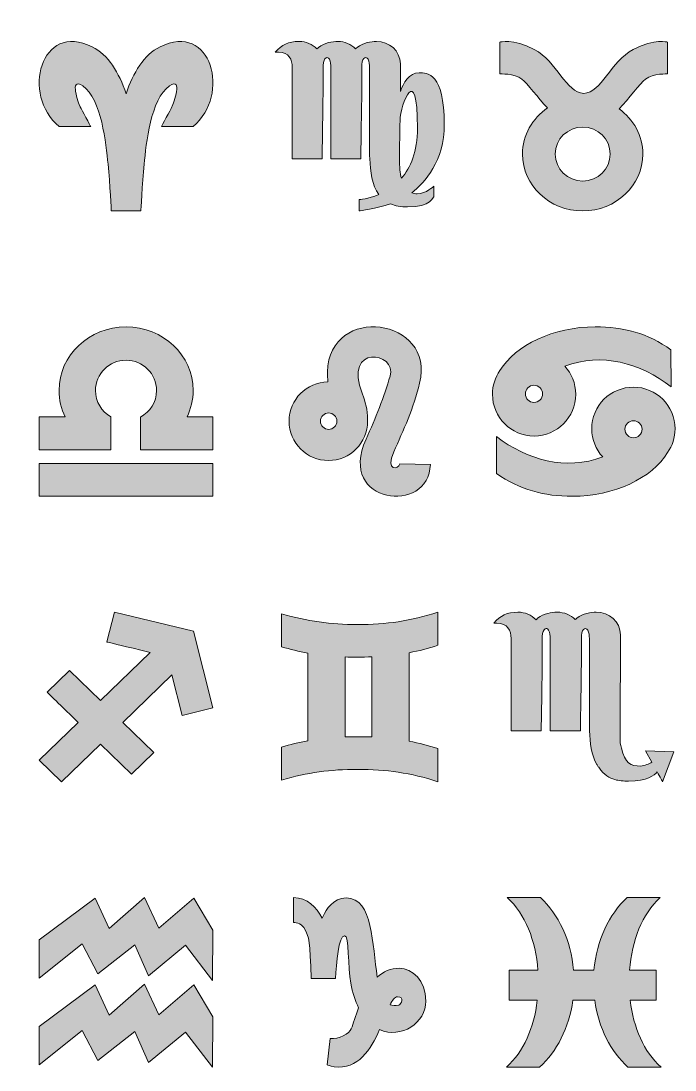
# Model space of a CAD drawing. Header units: inches. Extents: x 78 to 1162, y -895 to -77.
# Drawn here: x 78 to 588, y -895 to -77 of the extents above; entities that cross this region are included whole.
import ezdxf

# ---------------------------------------------------------------- set-up
doc = ezdxf.new("R2010")
doc.units = ezdxf.units.IN
doc.header["$MEASUREMENT"] = 0
doc.layers.add('Layer 1', color=7, linetype='Continuous')

# ---------------------------------------------------------------- blocks, each defined once
blk = doc.blocks.new('block 2')
at = {"layer": 'Layer 1', "true_color": 0x231f20}
h = blk.add_hatch(color=250, dxfattribs=at)
h.dxf.hatch_style = 2
edge = h.paths.add_edge_path()
edge.add_spline(control_points=[(132.51, -159.07), (132.51, -159.07), (107.84, -159.07), (107.84, -159.07), (78.12, -134.55), (93.49, -76.83), (133.63, -96.96), (146.17, -103.24), (154.54, -116.96), (160.08, -133.58), (165.62, -116.96), (173.99, -103.24), (186.53, -96.96), (226.66, -76.83), (242.04, -134.55), (212.31, -159.07), (212.31, -159.07), (187.65, -159.07), (187.65, -159.07), (187.65, -159.07), (194.96, -145.75), (195.82, -143.86), (197.12, -140.98), (204.84, -120.13), (193.92, -127.47), (179.15, -137.4), (175.78, -172.85), (174.17, -188.45), (172.55, -204.15), (171.6, -224.89), (171.6, -224.89), (171.6, -224.89), (170.19, -224.89), (170.19, -224.89), (170.19, -224.89), (149.97, -224.89), (149.97, -224.89), (149.97, -224.89), (148.55, -224.89), (148.55, -224.89), (148.55, -224.89), (147.61, -204.15), (145.99, -188.45), (144.38, -172.85), (141, -137.4), (126.24, -127.47), (115.32, -120.13), (123.03, -140.98), (124.34, -143.86), (125.2, -145.75), (132.51, -159.07), (132.51, -159.07)], knot_values=[0, 0, 0, 0, 1, 1, 1, 2, 2, 2, 3, 3, 3, 4, 4, 4, 5, 5, 5, 6, 6, 6, 7, 7, 7, 8, 8, 8, 9, 9, 9, 10, 10, 10, 11, 11, 11, 12, 12, 12, 13, 13, 13, 14, 14, 14, 15, 15, 15, 16, 16, 16, 17, 17, 17, 17], degree=3, periodic=1)
at = {"layer": 'Layer 1', "lineweight": 0}
blk.add_open_spline([(132.51, -159.07), (132.51, -159.07), (107.84, -159.07), (107.84, -159.07), (78.12, -134.55), (93.49, -76.83), (133.63, -96.96), (146.17, -103.24), (154.54, -116.96), (160.08, -133.58), (165.62, -116.96), (173.99, -103.24), (186.53, -96.96), (226.66, -76.83), (242.04, -134.55), (212.31, -159.07), (212.31, -159.07), (187.65, -159.07), (187.65, -159.07), (187.65, -159.07), (194.96, -145.75), (195.82, -143.86), (197.12, -140.98), (204.84, -120.13), (193.92, -127.47), (179.15, -137.4), (175.78, -172.85), (174.17, -188.45), (172.55, -204.15), (171.6, -224.89), (171.6, -224.89), (171.6, -224.89), (170.19, -224.89), (170.19, -224.89), (170.19, -224.89), (149.97, -224.89), (149.97, -224.89), (149.97, -224.89), (148.55, -224.89), (148.55, -224.89), (148.55, -224.89), (147.61, -204.15), (145.99, -188.45), (144.38, -172.85), (141, -137.4), (126.24, -127.47), (115.32, -120.13), (123.03, -140.98), (124.34, -143.86), (125.2, -145.75), (132.51, -159.07), (132.51, -159.07)], degree=3, knots=[0, 0, 0, 0, 1, 1, 1, 2, 2, 2, 3, 3, 3, 4, 4, 4, 5, 5, 5, 6, 6, 6, 7, 7, 7, 8, 8, 8, 9, 9, 9, 10, 10, 10, 11, 11, 11, 12, 12, 12, 13, 13, 13, 14, 14, 14, 15, 15, 15, 16, 16, 16, 17, 17, 17, 17], dxfattribs=at)
blk = doc.blocks.new('block 3')
at = {"layer": 'Layer 1', "true_color": 0x231f20}
h = blk.add_hatch(color=250, dxfattribs=at)
h.dxf.hatch_style = 2
edge = h.paths.add_edge_path()
edge.add_spline(control_points=[(451.59, -93.31), (451.59, -93.31), (461.33, -90.18), (478.34, -99.02), (496.06, -108.23), (503.22, -132.94), (516.95, -133.26), (530.69, -132.94), (537.84, -108.23), (555.56, -99.02), (572.58, -90.18), (582.31, -93.31), (582.31, -93.31), (582.31, -93.31), (582.31, -118.15), (582.31, -118.15), (582.31, -118.15), (571.26, -117.43), (565.19, -122.07), (560.79, -125.44), (552.05, -137.84), (544.46, -145.34), (555.75, -153.42), (563.04, -166.22), (563.04, -180.62), (563.04, -205.07), (542.02, -224.89), (516.1, -224.89), (490.17, -224.89), (469.15, -205.07), (469.15, -180.62), (469.15, -165.79), (476.88, -152.67), (488.74, -144.64), (481.32, -137.09), (472.98, -125.34), (468.71, -122.07), (462.64, -117.43), (451.59, -118.15), (451.59, -118.15), (451.59, -118.15), (451.59, -93.31), (451.59, -93.31)], knot_values=[0, 0, 0, 0, 1, 1, 1, 2, 2, 2, 3, 3, 3, 4, 4, 4, 5, 5, 5, 6, 6, 6, 7, 7, 7, 8, 8, 8, 9, 9, 9, 10, 10, 10, 11, 11, 11, 12, 12, 12, 13, 13, 13, 14, 14, 14, 14], degree=3, periodic=1)
edge = h.paths.add_edge_path()
edge.add_spline(control_points=[(494.75, -180.57), (494.75, -192.19), (504.33, -201.61), (516.15, -201.61), (527.97, -201.61), (537.55, -192.19), (537.55, -180.57), (537.55, -168.94), (527.97, -159.52), (516.15, -159.52), (504.33, -159.52), (494.75, -168.94), (494.75, -180.57)], knot_values=[0, 0, 0, 0, 1, 1, 1, 2, 2, 2, 3, 3, 3, 4, 4, 4, 4], degree=3, periodic=1)
at = {"layer": 'Layer 1', "lineweight": 0}
for points, knots in [([(451.59, -93.31), (451.59, -93.31), (461.33, -90.18), (478.34, -99.02), (496.06, -108.23), (503.22, -132.94), (516.95, -133.26), (530.69, -132.94), (537.84, -108.23), (555.56, -99.02), (572.58, -90.18), (582.31, -93.31), (582.31, -93.31), (582.31, -93.31), (582.31, -118.15), (582.31, -118.15), (582.31, -118.15), (571.26, -117.43), (565.19, -122.07), (560.79, -125.44), (552.05, -137.84), (544.46, -145.34), (555.75, -153.42), (563.04, -166.22), (563.04, -180.62), (563.04, -205.07), (542.02, -224.89), (516.1, -224.89), (490.17, -224.89), (469.15, -205.07), (469.15, -180.62), (469.15, -165.79), (476.88, -152.67), (488.74, -144.64), (481.32, -137.09), (472.98, -125.34), (468.71, -122.07), (462.64, -117.43), (451.59, -118.15), (451.59, -118.15), (451.59, -118.15), (451.59, -93.31), (451.59, -93.31)], [0, 0, 0, 0, 1, 1, 1, 2, 2, 2, 3, 3, 3, 4, 4, 4, 5, 5, 5, 6, 6, 6, 7, 7, 7, 8, 8, 8, 9, 9, 9, 10, 10, 10, 11, 11, 11, 12, 12, 12, 13, 13, 13, 14, 14, 14, 14]), ([(494.75, -180.57), (494.75, -192.19), (504.33, -201.61), (516.15, -201.61), (527.97, -201.61), (537.55, -192.19), (537.55, -180.57), (537.55, -168.94), (527.97, -159.52), (516.15, -159.52), (504.33, -159.52), (494.75, -168.94), (494.75, -180.57)], [0, 0, 0, 0, 1, 1, 1, 2, 2, 2, 3, 3, 3, 4, 4, 4, 4])]:
    blk.add_open_spline(points, degree=3, knots=knots, dxfattribs=at)
blk = doc.blocks.new('block 4')
at = {"layer": 'Layer 1', "true_color": 0x231f20}
h = blk.add_hatch(color=250, dxfattribs=at)
h.dxf.hatch_style = 2
edge = h.paths.add_edge_path()
edge.add_spline(control_points=[(281.28, -642.85), (288.04, -640.88), (294.82, -639.2), (301.76, -637.99), (301.76, -637.99), (301.76, -569.53), (301.76, -569.53), (294.82, -568.33), (288.04, -566.64), (281.28, -564.67), (281.28, -564.67), (281.28, -538.94), (281.28, -538.94), (301.42, -544.82), (319.43, -547.3), (340.54, -547.3), (362.99, -547.3), (382.03, -544.59), (403.24, -537.7), (403.24, -537.7), (403.24, -563.51), (403.24, -563.51), (395.84, -565.92), (388.5, -567.87), (380.83, -569.26), (380.83, -569.26), (380.83, -638.26), (380.83, -638.26), (388.5, -639.66), (395.84, -641.6), (403.24, -644.01), (403.24, -644.01), (403.24, -669.82), (403.24, -669.82), (382.03, -662.93), (362.99, -660.21), (340.54, -660.21), (319.43, -660.21), (301.42, -662.7), (281.28, -668.58), (281.28, -668.58), (281.28, -642.85), (281.28, -642.85)], knot_values=[0, 0, 0, 0, 1, 1, 1, 2, 2, 2, 3, 3, 3, 4, 4, 4, 5, 5, 5, 6, 6, 6, 7, 7, 7, 8, 8, 8, 9, 9, 9, 10, 10, 10, 11, 11, 11, 12, 12, 12, 13, 13, 13, 14, 14, 14, 14], degree=3, periodic=1)
edge = h.paths.add_edge_path()
edge.add_spline(control_points=[(340.54, -634.83), (343.31, -634.83), (348.92, -634.88), (351.63, -634.96), (351.63, -634.96), (351.63, -572.56), (351.63, -572.56), (348.92, -572.65), (343.31, -572.69), (340.54, -572.69), (338.28, -572.69), (333.17, -572.66), (330.96, -572.6), (330.96, -572.6), (330.96, -634.92), (330.96, -634.92), (333.17, -634.86), (338.28, -634.83), (340.54, -634.83)], knot_values=[0, 0, 0, 0, 1, 1, 1, 2, 2, 2, 3, 3, 3, 4, 4, 4, 5, 5, 5, 6, 6, 6, 6], degree=3, periodic=1)
at = {"layer": 'Layer 1', "lineweight": 0}
for points, knots in [([(281.28, -642.85), (288.04, -640.88), (294.82, -639.2), (301.76, -637.99), (301.76, -637.99), (301.76, -569.53), (301.76, -569.53), (294.82, -568.33), (288.04, -566.64), (281.28, -564.67), (281.28, -564.67), (281.28, -538.94), (281.28, -538.94), (301.42, -544.82), (319.43, -547.3), (340.54, -547.3), (362.99, -547.3), (382.03, -544.59), (403.24, -537.7), (403.24, -537.7), (403.24, -563.51), (403.24, -563.51), (395.84, -565.92), (388.5, -567.87), (380.83, -569.26), (380.83, -569.26), (380.83, -638.26), (380.83, -638.26), (388.5, -639.66), (395.84, -641.6), (403.24, -644.01), (403.24, -644.01), (403.24, -669.82), (403.24, -669.82), (382.03, -662.93), (362.99, -660.21), (340.54, -660.21), (319.43, -660.21), (301.42, -662.7), (281.28, -668.58), (281.28, -668.58), (281.28, -642.85), (281.28, -642.85)], [0, 0, 0, 0, 1, 1, 1, 2, 2, 2, 3, 3, 3, 4, 4, 4, 5, 5, 5, 6, 6, 6, 7, 7, 7, 8, 8, 8, 9, 9, 9, 10, 10, 10, 11, 11, 11, 12, 12, 12, 13, 13, 13, 14, 14, 14, 14]), ([(340.54, -634.83), (343.31, -634.83), (348.92, -634.88), (351.63, -634.96), (351.63, -634.96), (351.63, -572.56), (351.63, -572.56), (348.92, -572.65), (343.31, -572.69), (340.54, -572.69), (338.28, -572.69), (333.17, -572.66), (330.96, -572.6), (330.96, -572.6), (330.96, -634.92), (330.96, -634.92), (333.17, -634.86), (338.28, -634.83), (340.54, -634.83)], [0, 0, 0, 0, 1, 1, 1, 2, 2, 2, 3, 3, 3, 4, 4, 4, 5, 5, 5, 6, 6, 6, 6])]:
    blk.add_open_spline(points, degree=3, knots=knots, dxfattribs=at)
blk = doc.blocks.new('block 5')
at = {"layer": 'Layer 1', "true_color": 0x231f20}
h = blk.add_hatch(color=250, dxfattribs=at)
h.dxf.hatch_style = 2
edge = h.paths.add_edge_path()
edge.add_spline(control_points=[(451.55, -349.4), (463.69, -329.4), (493.22, -315.24), (525.94, -315.24), (547.71, -315.24), (567.21, -320.35), (584.96, -333.11), (584.96, -333.11), (585.09, -361.9), (585.09, -361.9), (561.03, -343.54), (531.01, -334.93), (502.15, -345.92), (507.46, -351.7), (510.71, -359.41), (510.71, -367.88), (510.71, -385.81), (496.17, -400.35), (478.24, -400.35), (460.31, -400.35), (445.78, -385.81), (445.78, -367.88), (445.78, -361.02), (447.91, -354.64), (451.55, -349.4)], knot_values=[0, 0, 0, 0, 1, 1, 1, 2, 2, 2, 3, 3, 3, 4, 4, 4, 5, 5, 5, 6, 6, 6, 7, 7, 7, 8, 8, 8, 8], degree=3, periodic=1)
edge = h.paths.add_edge_path()
edge.add_spline(control_points=[(478.15, -374.19), (481.84, -374.19), (484.83, -371.2), (484.83, -367.51), (484.83, -363.82), (481.84, -360.83), (478.15, -360.83), (474.47, -360.83), (471.48, -363.82), (471.48, -367.51), (471.48, -371.2), (474.47, -374.19), (478.15, -374.19)], knot_values=[0, 0, 0, 0, 1, 1, 1, 2, 2, 2, 3, 3, 3, 4, 4, 4, 4], degree=3, periodic=1)
edge = h.paths.add_edge_path()
edge.add_spline(control_points=[(555.74, -388.4), (552.05, -388.4), (549.07, -391.39), (549.07, -395.08), (549.07, -398.77), (552.05, -401.76), (555.74, -401.76), (559.43, -401.76), (562.42, -398.77), (562.42, -395.08), (562.42, -391.39), (559.43, -388.4), (555.74, -388.4)], knot_values=[0, 0, 0, 0, 1, 1, 1, 2, 2, 2, 3, 3, 3, 4, 4, 4, 4], degree=3, periodic=1)
edge = h.paths.add_edge_path()
edge.add_spline(control_points=[(582.35, -413.2), (570.21, -433.19), (540.68, -447.35), (507.96, -447.35), (486.19, -447.35), (466.69, -442.25), (448.94, -429.49), (448.94, -429.49), (448.81, -400.7), (448.81, -400.7), (472.87, -419.05), (502.89, -427.66), (531.75, -416.67), (526.44, -410.9), (523.19, -403.18), (523.19, -394.71), (523.19, -376.78), (537.73, -362.25), (555.66, -362.25), (573.58, -362.25), (588.12, -376.78), (588.12, -394.71), (588.12, -401.58), (585.99, -407.95), (582.35, -413.2)], knot_values=[0, 0, 0, 0, 1, 1, 1, 2, 2, 2, 3, 3, 3, 4, 4, 4, 5, 5, 5, 6, 6, 6, 7, 7, 7, 8, 8, 8, 8], degree=3, periodic=1)
at = {"layer": 'Layer 1', "lineweight": 0}
for points, knots in [([(451.55, -349.4), (463.69, -329.4), (493.22, -315.24), (525.94, -315.24), (547.71, -315.24), (567.21, -320.35), (584.96, -333.11), (584.96, -333.11), (585.09, -361.9), (585.09, -361.9), (561.03, -343.54), (531.01, -334.93), (502.15, -345.92), (507.46, -351.7), (510.71, -359.41), (510.71, -367.88), (510.71, -385.81), (496.17, -400.35), (478.24, -400.35), (460.31, -400.35), (445.78, -385.81), (445.78, -367.88), (445.78, -361.02), (447.91, -354.64), (451.55, -349.4)], [0, 0, 0, 0, 1, 1, 1, 2, 2, 2, 3, 3, 3, 4, 4, 4, 5, 5, 5, 6, 6, 6, 7, 7, 7, 8, 8, 8, 8]), ([(582.35, -413.2), (570.21, -433.19), (540.68, -447.35), (507.96, -447.35), (486.19, -447.35), (466.69, -442.25), (448.94, -429.49), (448.94, -429.49), (448.81, -400.7), (448.81, -400.7), (472.87, -419.05), (502.89, -427.66), (531.75, -416.67), (526.44, -410.9), (523.19, -403.18), (523.19, -394.71), (523.19, -376.78), (537.73, -362.25), (555.66, -362.25), (573.58, -362.25), (588.12, -376.78), (588.12, -394.71), (588.12, -401.58), (585.99, -407.95), (582.35, -413.2)], [0, 0, 0, 0, 1, 1, 1, 2, 2, 2, 3, 3, 3, 4, 4, 4, 5, 5, 5, 6, 6, 6, 7, 7, 7, 8, 8, 8, 8]), ([(478.15, -374.19), (481.84, -374.19), (484.83, -371.2), (484.83, -367.51), (484.83, -363.82), (481.84, -360.83), (478.15, -360.83), (474.47, -360.83), (471.48, -363.82), (471.48, -367.51), (471.48, -371.2), (474.47, -374.19), (478.15, -374.19)], [0, 0, 0, 0, 1, 1, 1, 2, 2, 2, 3, 3, 3, 4, 4, 4, 4]), ([(555.74, -388.4), (552.05, -388.4), (549.07, -391.39), (549.07, -395.08), (549.07, -398.77), (552.05, -401.76), (555.74, -401.76), (559.43, -401.76), (562.42, -398.77), (562.42, -395.08), (562.42, -391.39), (559.43, -388.4), (555.74, -388.4)], [0, 0, 0, 0, 1, 1, 1, 2, 2, 2, 3, 3, 3, 4, 4, 4, 4])]:
    blk.add_open_spline(points, degree=3, knots=knots, dxfattribs=at)
blk = doc.blocks.new('block 6')
at = {"layer": 'Layer 1', "true_color": 0x231f20}
h = blk.add_hatch(color=250, dxfattribs=at)
h.dxf.hatch_style = 2
edge = h.paths.add_edge_path()
edge.add_spline(control_points=[(318.05, -395.16), (321.58, -395.16), (324.44, -392.29), (324.44, -388.77), (324.44, -385.24), (321.58, -382.38), (318.05, -382.38), (314.52, -382.38), (311.66, -385.24), (311.66, -388.77), (311.66, -392.29), (314.52, -395.16), (318.05, -395.16)], knot_values=[0, 0, 0, 0, 1, 1, 1, 2, 2, 2, 3, 3, 3, 4, 4, 4, 4], degree=3, periodic=1)
edge = h.paths.add_edge_path()
edge.add_spline(control_points=[(287.19, -388.81), (287.19, -371.99), (300.73, -358.34), (317.5, -358.18), (317.17, -355.67), (317.02, -353.07), (317.1, -350.35), (318.62, -297), (401.53, -308.05), (389, -359.24), (384.35, -378.2), (376.26, -396.22), (368.78, -412.68), (361.79, -428.06), (372.65, -426.92), (373.66, -421.96), (373.66, -421.96), (397.34, -422.48), (397.34, -422.48), (396.48, -461.94), (324.1, -453.76), (347.22, -402.88), (354.8, -386.19), (361.09, -369.86), (365.99, -353.61), (371.6, -335.02), (328.96, -328.06), (344.33, -367.7), (346.54, -373.39), (348.45, -380.38), (348.42, -387.26), (348.42, -387.26), (348.45, -388.81), (348.45, -388.81), (348.45, -405.72), (334.74, -419.44), (317.82, -419.44), (300.9, -419.44), (287.19, -405.72), (287.19, -388.81)], knot_values=[0, 0, 0, 0, 1, 1, 1, 2, 2, 2, 3, 3, 3, 4, 4, 4, 5, 5, 5, 6, 6, 6, 7, 7, 7, 8, 8, 8, 9, 9, 9, 10, 10, 10, 11, 11, 11, 12, 12, 12, 13, 13, 13, 13], degree=3, periodic=1)
at = {"layer": 'Layer 1', "lineweight": 0}
for points, knots in [([(287.19, -388.81), (287.19, -371.99), (300.73, -358.34), (317.5, -358.18), (317.17, -355.67), (317.02, -353.07), (317.1, -350.35), (318.62, -297), (401.53, -308.05), (389, -359.24), (384.35, -378.2), (376.26, -396.22), (368.78, -412.68), (361.79, -428.06), (372.65, -426.92), (373.66, -421.96), (373.66, -421.96), (397.34, -422.48), (397.34, -422.48), (396.48, -461.94), (324.1, -453.76), (347.22, -402.88), (354.8, -386.19), (361.09, -369.86), (365.99, -353.61), (371.6, -335.02), (328.96, -328.06), (344.33, -367.7), (346.54, -373.39), (348.45, -380.38), (348.42, -387.26), (348.42, -387.26), (348.45, -388.81), (348.45, -388.81), (348.45, -405.72), (334.74, -419.44), (317.82, -419.44), (300.9, -419.44), (287.19, -405.72), (287.19, -388.81)], [0, 0, 0, 0, 1, 1, 1, 2, 2, 2, 3, 3, 3, 4, 4, 4, 5, 5, 5, 6, 6, 6, 7, 7, 7, 8, 8, 8, 9, 9, 9, 10, 10, 10, 11, 11, 11, 12, 12, 12, 13, 13, 13, 13]), ([(318.05, -395.16), (321.58, -395.16), (324.44, -392.29), (324.44, -388.77), (324.44, -385.24), (321.58, -382.38), (318.05, -382.38), (314.52, -382.38), (311.66, -385.24), (311.66, -388.77), (311.66, -392.29), (314.52, -395.16), (318.05, -395.16)], [0, 0, 0, 0, 1, 1, 1, 2, 2, 2, 3, 3, 3, 4, 4, 4, 4])]:
    blk.add_open_spline(points, degree=3, knots=knots, dxfattribs=at)
blk = doc.blocks.new('block 7')
at = {"layer": 'Layer 1', "true_color": 0x231f20}
h = blk.add_hatch(color=250, dxfattribs=at)
h.dxf.hatch_style = 2
edge = h.paths.add_edge_path()
edge.add_spline(control_points=[(319.85, -113.1), (319.85, -110.89), (319.57, -108.61), (318.6, -106.55), (317.84, -105.26), (316.81, -105.18), (315.98, -105.66), (314.93, -106.27), (313.69, -108.08), (313.69, -111.56), (313.87, -135.18), (313.24, -160.66), (312.89, -184.17), (312.89, -184.17), (289.68, -184.17), (289.68, -184.17), (289.68, -184.17), (289.68, -113.1), (289.68, -113.1), (289.68, -106.73), (287.05, -101.27), (278.85, -101.23), (278.85, -101.23), (276.34, -101.22), (276.34, -101.22), (281.53, -95.31), (286.69, -92.77), (295.04, -92.77), (300.41, -92.77), (305.44, -94.9), (308.91, -98.53), (308.91, -98.53), (309.47, -98.02), (309.47, -98.02), (309.47, -98.02), (310.13, -97.45), (310.13, -97.45), (315.13, -93.6), (320.85, -92.77), (325.2, -92.77), (330.57, -92.77), (335.58, -94.9), (339.06, -98.51), (339.06, -98.51), (339.6, -98.02), (339.6, -98.02), (339.6, -98.02), (340.26, -97.45), (340.26, -97.45), (345.26, -93.6), (350.98, -92.77), (355.32, -92.77), (365.17, -92.77), (373.77, -99.9), (373.96, -110.17), (374.07, -115.88), (374.05, -123.46), (373.99, -131.73), (376.25, -125.31), (380.69, -117.16), (388.6, -117.16), (395.13, -117.16), (408.18, -117.49), (408.18, -157.32), (408.18, -186.2), (393.17, -202.7), (382.79, -210.77), (384.13, -211.29), (385.53, -211.5), (386.96, -211.5), (394.15, -211.5), (400.02, -205.63), (400.02, -205.63), (400.02, -205.63), (400.02, -213.79), (400.02, -213.79), (400.02, -213.79), (397.57, -221.79), (379.62, -221.79), (374.27, -221.79), (369.91, -220.93), (366.35, -219.4), (355.28, -222.93), (341.92, -224.89), (341.92, -224.89), (341.92, -224.89), (341.92, -216.07), (341.92, -216.07), (341.92, -216.07), (348.79, -215.73), (357.18, -212.15), (351.71, -204.72), (350.58, -194.06), (350.04, -184.17), (350.04, -184.17), (349.97, -181.8), (349.97, -181.8), (349.97, -181.8), (349.97, -113.1), (349.97, -113.1), (349.97, -110.89), (349.69, -108.61), (348.73, -106.55), (347.99, -105.3), (347.01, -105.21), (346.24, -105.59), (345.26, -106.08), (344.04, -107.62), (343.84, -110.71), (344.12, -132.37), (343.37, -163.14), (343.05, -184.17), (343.05, -184.17), (319.85, -184.17), (319.85, -184.17), (319.85, -184.17), (319.85, -113.1), (319.85, -113.1)], knot_values=[0, 0, 0, 0, 1, 1, 1, 2, 2, 2, 3, 3, 3, 4, 4, 4, 5, 5, 5, 6, 6, 6, 7, 7, 7, 8, 8, 8, 9, 9, 9, 10, 10, 10, 11, 11, 11, 12, 12, 12, 13, 13, 13, 14, 14, 14, 15, 15, 15, 16, 16, 16, 17, 17, 17, 18, 18, 18, 19, 19, 19, 20, 20, 20, 21, 21, 21, 22, 22, 22, 23, 23, 23, 24, 24, 24, 25, 25, 25, 26, 26, 26, 27, 27, 27, 28, 28, 28, 29, 29, 29, 30, 30, 30, 31, 31, 31, 32, 32, 32, 33, 33, 33, 34, 34, 34, 35, 35, 35, 36, 36, 36, 37, 37, 37, 38, 38, 38, 39, 39, 39, 39], degree=3, periodic=1)
edge = h.paths.add_edge_path()
edge.add_spline(control_points=[(373.69, -154.46), (373.69, -154.46), (373.68, -155.04), (373.68, -155.04), (373.68, -155.04), (373.64, -157.47), (373.64, -157.47), (373.46, -167.97), (373.27, -177.64), (373.18, -184.17), (373.18, -190.6), (373.74, -195.61), (374.73, -199.48), (381.85, -191.2), (387.29, -178.8), (387.29, -160.25), (387.29, -107.54), (374.1, -141.57), (373.69, -154.46)], knot_values=[0, 0, 0, 0, 1, 1, 1, 2, 2, 2, 3, 3, 3, 4, 4, 4, 5, 5, 5, 6, 6, 6, 6], degree=3, periodic=1)
at = {"layer": 'Layer 1', "lineweight": 0}
for points, knots in [([(319.85, -113.1), (319.85, -110.89), (319.57, -108.61), (318.6, -106.55), (317.84, -105.26), (316.81, -105.18), (315.98, -105.66), (314.93, -106.27), (313.69, -108.08), (313.69, -111.56), (313.87, -135.18), (313.24, -160.66), (312.89, -184.17), (312.89, -184.17), (289.68, -184.17), (289.68, -184.17), (289.68, -184.17), (289.68, -113.1), (289.68, -113.1), (289.68, -106.73), (287.05, -101.27), (278.85, -101.23), (278.85, -101.23), (276.34, -101.22), (276.34, -101.22), (281.53, -95.31), (286.69, -92.77), (295.04, -92.77), (300.41, -92.77), (305.44, -94.9), (308.91, -98.53), (308.91, -98.53), (309.47, -98.02), (309.47, -98.02), (309.47, -98.02), (310.13, -97.45), (310.13, -97.45), (315.13, -93.6), (320.85, -92.77), (325.2, -92.77), (330.57, -92.77), (335.58, -94.9), (339.06, -98.51), (339.06, -98.51), (339.6, -98.02), (339.6, -98.02), (339.6, -98.02), (340.26, -97.45), (340.26, -97.45), (345.26, -93.6), (350.98, -92.77), (355.32, -92.77), (365.17, -92.77), (373.77, -99.9), (373.96, -110.17), (374.07, -115.88), (374.05, -123.46), (373.99, -131.73), (376.25, -125.31), (380.69, -117.16), (388.6, -117.16), (395.13, -117.16), (408.18, -117.49), (408.18, -157.32), (408.18, -186.2), (393.17, -202.7), (382.79, -210.77), (384.13, -211.29), (385.53, -211.5), (386.96, -211.5), (394.15, -211.5), (400.02, -205.63), (400.02, -205.63), (400.02, -205.63), (400.02, -213.79), (400.02, -213.79), (400.02, -213.79), (397.57, -221.79), (379.62, -221.79), (374.27, -221.79), (369.91, -220.93), (366.35, -219.4), (355.28, -222.93), (341.92, -224.89), (341.92, -224.89), (341.92, -224.89), (341.92, -216.07), (341.92, -216.07), (341.92, -216.07), (348.79, -215.73), (357.18, -212.15), (351.71, -204.72), (350.58, -194.06), (350.04, -184.17), (350.04, -184.17), (349.97, -181.8), (349.97, -181.8), (349.97, -181.8), (349.97, -113.1), (349.97, -113.1), (349.97, -110.89), (349.69, -108.61), (348.73, -106.55), (347.99, -105.3), (347.01, -105.21), (346.24, -105.59), (345.26, -106.08), (344.04, -107.62), (343.84, -110.71), (344.12, -132.37), (343.37, -163.14), (343.05, -184.17), (343.05, -184.17), (319.85, -184.17), (319.85, -184.17), (319.85, -184.17), (319.85, -113.1), (319.85, -113.1)], [0, 0, 0, 0, 1, 1, 1, 2, 2, 2, 3, 3, 3, 4, 4, 4, 5, 5, 5, 6, 6, 6, 7, 7, 7, 8, 8, 8, 9, 9, 9, 10, 10, 10, 11, 11, 11, 12, 12, 12, 13, 13, 13, 14, 14, 14, 15, 15, 15, 16, 16, 16, 17, 17, 17, 18, 18, 18, 19, 19, 19, 20, 20, 20, 21, 21, 21, 22, 22, 22, 23, 23, 23, 24, 24, 24, 25, 25, 25, 26, 26, 26, 27, 27, 27, 28, 28, 28, 29, 29, 29, 30, 30, 30, 31, 31, 31, 32, 32, 32, 33, 33, 33, 34, 34, 34, 35, 35, 35, 36, 36, 36, 37, 37, 37, 38, 38, 38, 39, 39, 39, 39]), ([(373.69, -154.46), (373.69, -154.46), (373.68, -155.04), (373.68, -155.04), (373.68, -155.04), (373.64, -157.47), (373.64, -157.47), (373.46, -167.97), (373.27, -177.64), (373.18, -184.17), (373.18, -190.6), (373.74, -195.61), (374.73, -199.48), (381.85, -191.2), (387.29, -178.8), (387.29, -160.25), (387.29, -107.54), (374.1, -141.57), (373.69, -154.46)], [0, 0, 0, 0, 1, 1, 1, 2, 2, 2, 3, 3, 3, 4, 4, 4, 5, 5, 5, 6, 6, 6, 6])]:
    blk.add_open_spline(points, degree=3, knots=knots, dxfattribs=at)
blk = doc.blocks.new('block 8')
at = {"layer": 'Layer 1', "true_color": 0x231f20}
h = blk.add_hatch(color=250, dxfattribs=at)
h.dxf.hatch_style = 2
h.paths.add_polyline_path([(92.33, -421.85), (227.83, -421.85), (227.83, -447.35), (92.33, -447.35)])
edge = h.paths.add_edge_path()
edge.add_spline(control_points=[(171.34, -401.3), (171.34, -401.3), (171.34, -385.6), (171.34, -385.6), (178.88, -381.48), (183.85, -373.75), (183.85, -364.86), (183.85, -351.85), (173.18, -341.3), (160.03, -341.3), (146.87, -341.3), (136.2, -351.85), (136.2, -364.86), (136.2, -373.64), (141.05, -381.29), (148.25, -385.35), (148.25, -385.35), (148.25, -401.3), (148.25, -401.3), (148.25, -401.3), (148.16, -411), (148.16, -411), (148.16, -411), (92.33, -411), (92.33, -411), (92.33, -411), (92.33, -385.5), (92.33, -385.5), (92.33, -385.5), (112.57, -385.5), (112.57, -385.5), (109.52, -379.2), (107.82, -372.19), (107.82, -364.81), (107.82, -337.43), (131.21, -315.24), (160.08, -315.24), (188.94, -315.24), (212.34, -337.43), (212.34, -364.81), (212.34, -372.19), (210.64, -379.2), (207.58, -385.5), (207.58, -385.5), (227.83, -385.5), (227.83, -385.5), (227.83, -385.5), (227.83, -411), (227.83, -411), (227.83, -411), (171.34, -411), (171.34, -411), (171.34, -411), (171.34, -401.3), (171.34, -401.3)], knot_values=[0, 0, 0, 0, 1, 1, 1, 2, 2, 2, 3, 3, 3, 4, 4, 4, 5, 5, 5, 6, 6, 6, 7, 7, 7, 8, 8, 8, 9, 9, 9, 10, 10, 10, 11, 11, 11, 12, 12, 12, 13, 13, 13, 14, 14, 14, 15, 15, 15, 16, 16, 16, 17, 17, 17, 18, 18, 18, 18], degree=3, periodic=1)
at = {"layer": 'Layer 1', "lineweight": 0}
blk.add_lwpolyline([(92.33, -421.85), (227.83, -421.85), (227.83, -447.35), (92.33, -447.35), (92.33, -421.85)], dxfattribs=at)
blk.add_open_spline([(171.34, -401.3), (171.34, -401.3), (171.34, -385.6), (171.34, -385.6), (178.88, -381.48), (183.85, -373.75), (183.85, -364.86), (183.85, -351.85), (173.18, -341.3), (160.03, -341.3), (146.87, -341.3), (136.2, -351.85), (136.2, -364.86), (136.2, -373.64), (141.05, -381.29), (148.25, -385.35), (148.25, -385.35), (148.25, -401.3), (148.25, -401.3), (148.25, -401.3), (148.16, -411), (148.16, -411), (148.16, -411), (92.33, -411), (92.33, -411), (92.33, -411), (92.33, -385.5), (92.33, -385.5), (92.33, -385.5), (112.57, -385.5), (112.57, -385.5), (109.52, -379.2), (107.82, -372.19), (107.82, -364.81), (107.82, -337.43), (131.21, -315.24), (160.08, -315.24), (188.94, -315.24), (212.34, -337.43), (212.34, -364.81), (212.34, -372.19), (210.64, -379.2), (207.58, -385.5), (207.58, -385.5), (227.83, -385.5), (227.83, -385.5), (227.83, -385.5), (227.83, -411), (227.83, -411), (227.83, -411), (171.34, -411), (171.34, -411), (171.34, -411), (171.34, -401.3), (171.34, -401.3)], degree=3, knots=[0, 0, 0, 0, 1, 1, 1, 2, 2, 2, 3, 3, 3, 4, 4, 4, 5, 5, 5, 6, 6, 6, 7, 7, 7, 8, 8, 8, 9, 9, 9, 10, 10, 10, 11, 11, 11, 12, 12, 12, 13, 13, 13, 14, 14, 14, 15, 15, 15, 16, 16, 16, 17, 17, 17, 18, 18, 18, 18], dxfattribs=at)
blk = doc.blocks.new('block 9')
at = {"layer": 'Layer 1', "true_color": 0x231f20}
h = blk.add_hatch(color=250, dxfattribs=at)
h.dxf.hatch_style = 2
edge = h.paths.add_edge_path()
edge.add_spline(control_points=[(551.9, -669.43), (547.88, -669.43), (544.35, -669.01), (541.24, -668.23), (536.97, -666.71), (533.2, -664.92), (528.61, -658.61), (528.17, -658.01), (527.76, -657.39), (527.37, -656.75), (527.37, -656.75), (527.11, -656.32), (527.11, -656.32), (522.85, -648.98), (521.87, -639.3), (521.38, -630.26), (521.38, -630.26), (521.31, -627.86), (521.31, -627.86), (521.31, -627.86), (521.31, -558.29), (521.31, -558.29), (521.31, -556.05), (521.03, -553.74), (520.05, -551.65), (519.3, -550.39), (518.3, -550.29), (517.53, -550.68), (516.54, -551.17), (515.3, -552.74), (515.1, -555.87), (515.38, -577.8), (514.62, -608.97), (514.3, -630.26), (514.3, -630.26), (490.8, -630.26), (490.8, -630.26), (490.8, -630.26), (490.8, -558.29), (490.8, -558.29), (490.8, -556.05), (490.52, -553.74), (489.54, -551.65), (488.77, -550.34), (487.72, -550.27), (486.89, -550.75), (485.82, -551.37), (484.56, -553.2), (484.56, -556.73), (484.75, -580.65), (484.11, -606.45), (483.75, -630.26), (483.75, -630.26), (460.25, -630.26), (460.25, -630.26), (460.25, -630.26), (460.25, -558.29), (460.25, -558.29), (460.25, -551.84), (457.58, -546.3), (449.28, -546.27), (449.28, -546.27), (446.74, -546.26), (446.74, -546.26), (452, -540.27), (457.22, -537.7), (465.67, -537.7), (471.12, -537.7), (476.21, -539.86), (479.73, -543.53), (479.73, -543.53), (480.3, -543.01), (480.3, -543.01), (480.3, -543.01), (480.97, -542.44), (480.97, -542.44), (486.03, -538.54), (491.82, -537.7), (496.22, -537.7), (501.66, -537.7), (506.74, -539.85), (510.26, -543.51), (510.26, -543.51), (510.8, -543.01), (510.8, -543.01), (510.8, -543.01), (511.47, -542.44), (511.47, -542.44), (516.54, -538.54), (522.33, -537.7), (526.73, -537.7), (536.7, -537.7), (545.41, -544.92), (545.6, -555.32), (545.65, -557.99), (545.68, -561.07), (545.68, -564.43), (545.68, -583.33), (544.84, -636.13), (545.47, -639.91), (545.47, -639.91), (545.77, -641.58), (545.77, -641.58), (545.93, -642.36), (546.09, -643.09), (546.27, -643.8), (549.23, -655.18), (553.49, -657.79), (561.23, -657.62), (564.69, -657.31), (567.77, -656.03), (570.16, -654.67), (570.16, -654.67), (565.18, -645.7), (565.18, -645.7), (565.18, -645.7), (587.16, -646.42), (587.16, -646.42), (587.16, -646.42), (578.4, -669.82), (578.4, -669.82), (578.34, -669.56), (576.53, -666.22), (574.27, -662.1), (572.22, -664.78), (566.56, -669.43), (551.9, -669.43)], knot_values=[0, 0, 0, 0, 1, 1, 1, 2, 2, 2, 3, 3, 3, 4, 4, 4, 5, 5, 5, 6, 6, 6, 7, 7, 7, 8, 8, 8, 9, 9, 9, 10, 10, 10, 11, 11, 11, 12, 12, 12, 13, 13, 13, 14, 14, 14, 15, 15, 15, 16, 16, 16, 17, 17, 17, 18, 18, 18, 19, 19, 19, 20, 20, 20, 21, 21, 21, 22, 22, 22, 23, 23, 23, 24, 24, 24, 25, 25, 25, 26, 26, 26, 27, 27, 27, 28, 28, 28, 29, 29, 29, 30, 30, 30, 31, 31, 31, 32, 32, 32, 33, 33, 33, 34, 34, 34, 35, 35, 35, 36, 36, 36, 37, 37, 37, 38, 38, 38, 39, 39, 39, 40, 40, 40, 41, 41, 41, 42, 42, 42, 42], degree=3, periodic=1)
at = {"layer": 'Layer 1', "lineweight": 0}
blk.add_open_spline([(551.9, -669.43), (547.88, -669.43), (544.35, -669.01), (541.24, -668.23), (536.97, -666.71), (533.2, -664.92), (528.61, -658.61), (528.17, -658.01), (527.76, -657.39), (527.37, -656.75), (527.37, -656.75), (527.11, -656.32), (527.11, -656.32), (522.85, -648.98), (521.87, -639.3), (521.38, -630.26), (521.38, -630.26), (521.31, -627.86), (521.31, -627.86), (521.31, -627.86), (521.31, -558.29), (521.31, -558.29), (521.31, -556.05), (521.03, -553.74), (520.05, -551.65), (519.3, -550.39), (518.3, -550.29), (517.53, -550.68), (516.54, -551.17), (515.3, -552.74), (515.1, -555.87), (515.38, -577.8), (514.62, -608.97), (514.3, -630.26), (514.3, -630.26), (490.8, -630.26), (490.8, -630.26), (490.8, -630.26), (490.8, -558.29), (490.8, -558.29), (490.8, -556.05), (490.52, -553.74), (489.54, -551.65), (488.77, -550.34), (487.72, -550.27), (486.89, -550.75), (485.82, -551.37), (484.56, -553.2), (484.56, -556.73), (484.75, -580.65), (484.11, -606.45), (483.75, -630.26), (483.75, -630.26), (460.25, -630.26), (460.25, -630.26), (460.25, -630.26), (460.25, -558.29), (460.25, -558.29), (460.25, -551.84), (457.58, -546.3), (449.28, -546.27), (449.28, -546.27), (446.74, -546.26), (446.74, -546.26), (452, -540.27), (457.22, -537.7), (465.67, -537.7), (471.12, -537.7), (476.21, -539.86), (479.73, -543.53), (479.73, -543.53), (480.3, -543.01), (480.3, -543.01), (480.3, -543.01), (480.97, -542.44), (480.97, -542.44), (486.03, -538.54), (491.82, -537.7), (496.22, -537.7), (501.66, -537.7), (506.74, -539.85), (510.26, -543.51), (510.26, -543.51), (510.8, -543.01), (510.8, -543.01), (510.8, -543.01), (511.47, -542.44), (511.47, -542.44), (516.54, -538.54), (522.33, -537.7), (526.73, -537.7), (536.7, -537.7), (545.41, -544.92), (545.6, -555.32), (545.65, -557.99), (545.68, -561.07), (545.68, -564.43), (545.68, -583.33), (544.84, -636.13), (545.47, -639.91), (545.47, -639.91), (545.77, -641.58), (545.77, -641.58), (545.93, -642.36), (546.09, -643.09), (546.27, -643.8), (549.23, -655.18), (553.49, -657.79), (561.23, -657.62), (564.69, -657.31), (567.77, -656.03), (570.16, -654.67), (570.16, -654.67), (565.18, -645.7), (565.18, -645.7), (565.18, -645.7), (587.16, -646.42), (587.16, -646.42), (587.16, -646.42), (578.4, -669.82), (578.4, -669.82), (578.34, -669.56), (576.53, -666.22), (574.27, -662.1), (572.22, -664.78), (566.56, -669.43), (551.9, -669.43)], degree=3, knots=[0, 0, 0, 0, 1, 1, 1, 2, 2, 2, 3, 3, 3, 4, 4, 4, 5, 5, 5, 6, 6, 6, 7, 7, 7, 8, 8, 8, 9, 9, 9, 10, 10, 10, 11, 11, 11, 12, 12, 12, 13, 13, 13, 14, 14, 14, 15, 15, 15, 16, 16, 16, 17, 17, 17, 18, 18, 18, 19, 19, 19, 20, 20, 20, 21, 21, 21, 22, 22, 22, 23, 23, 23, 24, 24, 24, 25, 25, 25, 26, 26, 26, 27, 27, 27, 28, 28, 28, 29, 29, 29, 30, 30, 30, 31, 31, 31, 32, 32, 32, 33, 33, 33, 34, 34, 34, 35, 35, 35, 36, 36, 36, 37, 37, 37, 38, 38, 38, 39, 39, 39, 40, 40, 40, 41, 41, 41, 42, 42, 42, 42], dxfattribs=at)
blk = doc.blocks.new('block 10')
at = {"layer": 'Layer 1', "true_color": 0x231f20}
h = blk.add_hatch(color=250, dxfattribs=at)
h.dxf.hatch_style = 2
edge = h.paths.add_edge_path()
edge.add_spline(control_points=[(524.89, -816.84), (526.92, -793.45), (536.68, -773.08), (550.77, -760.17), (550.77, -760.17), (576.6, -760.17), (576.6, -760.17), (562.51, -773.08), (554.39, -793.45), (552.74, -816.84), (552.74, -816.84), (573.54, -816.84), (573.54, -816.84), (573.54, -816.84), (573.54, -840.23), (573.54, -840.23), (573.54, -840.23), (553.22, -840.23), (553.22, -840.23), (555.69, -861.78), (563.84, -880.34), (577.21, -892.29), (577.21, -892.29), (551.37, -892.29), (551.37, -892.29), (538.01, -880.34), (528.44, -861.78), (525.47, -840.23), (525.47, -840.23), (508.43, -840.23), (508.43, -840.23), (505.46, -861.78), (495.89, -880.34), (482.52, -892.29), (482.52, -892.29), (456.69, -892.29), (456.69, -892.29), (470.06, -880.34), (478.21, -861.78), (480.68, -840.23), (480.68, -840.23), (458.67, -840.23), (458.67, -840.23), (458.67, -840.23), (458.67, -816.84), (458.67, -816.84), (458.67, -816.84), (481.16, -816.84), (481.16, -816.84), (479.5, -793.45), (471.39, -773.08), (457.3, -760.17), (457.3, -760.17), (483.13, -760.17), (483.13, -760.17), (497.22, -773.08), (506.98, -793.45), (509.01, -816.84), (509.01, -816.84), (524.89, -816.84), (524.89, -816.84)], knot_values=[0, 0, 0, 0, 1, 1, 1, 2, 2, 2, 3, 3, 3, 4, 4, 4, 5, 5, 5, 6, 6, 6, 7, 7, 7, 8, 8, 8, 9, 9, 9, 10, 10, 10, 11, 11, 11, 12, 12, 12, 13, 13, 13, 14, 14, 14, 15, 15, 15, 16, 16, 16, 17, 17, 17, 18, 18, 18, 19, 19, 19, 20, 20, 20, 20], degree=3, periodic=1)
at = {"layer": 'Layer 1', "lineweight": 0}
blk.add_open_spline([(524.89, -816.84), (526.92, -793.45), (536.68, -773.08), (550.77, -760.17), (550.77, -760.17), (576.6, -760.17), (576.6, -760.17), (562.51, -773.08), (554.39, -793.45), (552.74, -816.84), (552.74, -816.84), (573.54, -816.84), (573.54, -816.84), (573.54, -816.84), (573.54, -840.23), (573.54, -840.23), (573.54, -840.23), (553.22, -840.23), (553.22, -840.23), (555.69, -861.78), (563.84, -880.34), (577.21, -892.29), (577.21, -892.29), (551.37, -892.29), (551.37, -892.29), (538.01, -880.34), (528.44, -861.78), (525.47, -840.23), (525.47, -840.23), (508.43, -840.23), (508.43, -840.23), (505.46, -861.78), (495.89, -880.34), (482.52, -892.29), (482.52, -892.29), (456.69, -892.29), (456.69, -892.29), (470.06, -880.34), (478.21, -861.78), (480.68, -840.23), (480.68, -840.23), (458.67, -840.23), (458.67, -840.23), (458.67, -840.23), (458.67, -816.84), (458.67, -816.84), (458.67, -816.84), (481.16, -816.84), (481.16, -816.84), (479.5, -793.45), (471.39, -773.08), (457.3, -760.17), (457.3, -760.17), (483.13, -760.17), (483.13, -760.17), (497.22, -773.08), (506.98, -793.45), (509.01, -816.84), (509.01, -816.84), (524.89, -816.84), (524.89, -816.84)], degree=3, knots=[0, 0, 0, 0, 1, 1, 1, 2, 2, 2, 3, 3, 3, 4, 4, 4, 5, 5, 5, 6, 6, 6, 7, 7, 7, 8, 8, 8, 9, 9, 9, 10, 10, 10, 11, 11, 11, 12, 12, 12, 13, 13, 13, 14, 14, 14, 15, 15, 15, 16, 16, 16, 17, 17, 17, 18, 18, 18, 19, 19, 19, 20, 20, 20, 20], dxfattribs=at)
blk = doc.blocks.new('block 11')
at = {"layer": 'Layer 1', "true_color": 0x231f20}
h = blk.add_hatch(color=250, dxfattribs=at)
h.dxf.hatch_style = 2
h.paths.add_polyline_path([(92.33, -822.97), (92.33, -793.12), (135.99, -760.62), (146.85, -784.34), (174.33, -760.17), (185.49, -783.87), (213.03, -760.71), (227.83, -785.46), (227.44, -824.71), (206.43, -797.36), (177.57, -821.07), (166.86, -796.94), (138.1, -819.6), (125.91, -796.28)])
h = blk.add_hatch(color=250, dxfattribs=at)
h.dxf.hatch_style = 2
h.paths.add_polyline_path([(92.33, -890.55), (92.33, -860.71), (135.99, -828.2), (146.85, -851.92), (174.33, -827.75), (185.49, -851.45), (213.03, -828.29), (227.83, -853.04), (227.44, -892.29), (206.43, -864.95), (177.57, -888.65), (166.86, -864.52), (138.1, -887.17), (125.91, -863.86)])
at = {"layer": 'Layer 1', "lineweight": 0}
for points in [[(92.33, -822.97), (92.33, -793.12), (135.99, -760.62), (146.85, -784.34), (174.33, -760.17), (185.49, -783.87), (213.03, -760.71), (227.83, -785.46), (227.44, -824.71), (206.43, -797.36), (177.57, -821.07), (166.86, -796.94), (138.1, -819.6), (125.91, -796.28), (92.33, -822.97)], [(92.33, -890.55), (92.33, -860.71), (135.99, -828.2), (146.85, -851.92), (174.33, -827.75), (185.49, -851.45), (213.03, -828.29), (227.83, -853.04), (227.44, -892.29), (206.43, -864.95), (177.57, -888.65), (166.86, -864.52), (138.1, -887.17), (125.91, -863.86), (92.33, -890.55)]]:
    blk.add_lwpolyline(points, dxfattribs=at)
blk = doc.blocks.new('block 12')
at = {"layer": 'Layer 1', "true_color": 0x231f20}
h = blk.add_hatch(color=250, dxfattribs=at)
h.dxf.hatch_style = 2
edge = h.paths.add_edge_path()
edge.add_spline(control_points=[(373.37, -815.25), (366.3, -815.25), (360.61, -817.93), (355.97, -822.08), (351.95, -797.22), (352.78, -760.48), (331.76, -760.48), (321.27, -760.48), (315.95, -769.78), (313.72, -774.55), (313.72, -774.55), (313.04, -776.09), (313.04, -776.09), (308.45, -767.75), (301.17, -760.17), (290.68, -760.17), (290.68, -760.17), (290.71, -775.66), (290.71, -779.44), (290.71, -779.44), (296.67, -779.96), (298.69, -783.51), (303.12, -791.28), (303.5, -794.16), (304.32, -823.33), (304.32, -823.33), (323.38, -823.3), (323.38, -823.3), (324.04, -812.29), (325.85, -789.24), (330.41, -790), (334.04, -789.09), (332.93, -814.68), (335.25, -826.9), (336.69, -834.52), (338.8, -840.82), (341.35, -845.97), (338.91, -852.34), (337.16, -858.39), (335.68, -862.57), (334.54, -865.81), (325.68, -870.85), (319.31, -870.06), (319.31, -870.06), (316.92, -890.65), (316.92, -890.65), (316.92, -890.65), (318.92, -891.57), (322.24, -892.02), (341.19, -894.57), (350.97, -878.47), (357.69, -863.1), (374.54, -870.64), (393.85, -857.7), (393.85, -840.8), (393.85, -824.52), (382.94, -815.25), (373.37, -815.25)], knot_values=[0, 0, 0, 0, 1, 1, 1, 2, 2, 2, 3, 3, 3, 4, 4, 4, 5, 5, 5, 6, 6, 6, 7, 7, 7, 8, 8, 8, 9, 9, 9, 10, 10, 10, 11, 11, 11, 12, 12, 12, 13, 13, 13, 14, 14, 14, 15, 15, 15, 16, 16, 16, 17, 17, 17, 18, 18, 18, 19, 19, 19, 19], degree=3, periodic=1)
edge = h.paths.add_edge_path()
edge.add_spline(control_points=[(372.71, -843.95), (370.05, -844.64), (367.81, -844.49), (365.91, -843.65), (367.74, -840.05), (369.55, -837.68), (371.6, -837.4), (377.52, -837.4), (374.58, -843.46), (372.71, -843.95)], knot_values=[0, 0, 0, 0, 1, 1, 1, 2, 2, 2, 3, 3, 3, 3], degree=3, periodic=1)
at = {"layer": 'Layer 1', "lineweight": 0}
for points, knots in [([(373.37, -815.25), (366.3, -815.25), (360.61, -817.93), (355.97, -822.08), (351.95, -797.22), (352.78, -760.48), (331.76, -760.48), (321.27, -760.48), (315.95, -769.78), (313.72, -774.55), (313.72, -774.55), (313.04, -776.09), (313.04, -776.09), (308.45, -767.75), (301.17, -760.17), (290.68, -760.17), (290.68, -760.17), (290.71, -775.66), (290.71, -779.44), (290.71, -779.44), (296.67, -779.96), (298.69, -783.51), (303.12, -791.28), (303.5, -794.16), (304.32, -823.33), (304.32, -823.33), (323.38, -823.3), (323.38, -823.3), (324.04, -812.29), (325.85, -789.24), (330.41, -790), (334.04, -789.09), (332.93, -814.68), (335.25, -826.9), (336.69, -834.52), (338.8, -840.82), (341.35, -845.97), (338.91, -852.34), (337.16, -858.39), (335.68, -862.57), (334.54, -865.81), (325.68, -870.85), (319.31, -870.06), (319.31, -870.06), (316.92, -890.65), (316.92, -890.65), (316.92, -890.65), (318.92, -891.57), (322.24, -892.02), (341.19, -894.57), (350.97, -878.47), (357.69, -863.1), (374.54, -870.64), (393.85, -857.7), (393.85, -840.8), (393.85, -824.52), (382.94, -815.25), (373.37, -815.25)], [0, 0, 0, 0, 1, 1, 1, 2, 2, 2, 3, 3, 3, 4, 4, 4, 5, 5, 5, 6, 6, 6, 7, 7, 7, 8, 8, 8, 9, 9, 9, 10, 10, 10, 11, 11, 11, 12, 12, 12, 13, 13, 13, 14, 14, 14, 15, 15, 15, 16, 16, 16, 17, 17, 17, 18, 18, 18, 19, 19, 19, 19]), ([(372.71, -843.95), (370.05, -844.64), (367.81, -844.49), (365.91, -843.65), (367.74, -840.05), (369.55, -837.68), (371.6, -837.4), (377.52, -837.4), (374.58, -843.46), (372.71, -843.95)], [0, 0, 0, 0, 1, 1, 1, 2, 2, 2, 3, 3, 3, 3])]:
    blk.add_open_spline(points, degree=3, knots=knots, dxfattribs=at)
blk = doc.blocks.new('block 13')
at = {"layer": 'Layer 1', "true_color": 0x231f20}
h = blk.add_hatch(color=250, dxfattribs=at)
h.dxf.hatch_style = 2
edge = h.paths.add_edge_path()
edge.add_spline(control_points=[(164.31, -663.94), (164.31, -663.94), (140.1, -640.46), (140.1, -640.46), (140.1, -640.46), (109.73, -669.82), (109.73, -669.82), (109.73, -669.82), (92.33, -652.95), (92.33, -652.95), (92.33, -652.95), (122.67, -623.55), (122.67, -623.55), (104.37, -605.79), (99.32, -600.87), (98.51, -600.06), (98.51, -600.06), (115.92, -583.19), (115.92, -583.19), (115.92, -583.19), (140.11, -606.64), (140.11, -606.64), (140.11, -606.64), (178.86, -569.1), (178.86, -569.1), (137.14, -558.99), (146.51, -561.23), (145.05, -560.85), (145.05, -560.85), (151, -537.7), (151, -537.7), (151, -537.7), (212.69, -552.6), (212.69, -552.6), (212.69, -552.6), (227.83, -612.33), (227.83, -612.33), (227.83, -612.33), (203.86, -618.12), (203.86, -618.12), (203.86, -618.12), (195.76, -586.56), (195.76, -586.56), (195.76, -586.56), (157.56, -623.55), (157.56, -623.55), (157.56, -623.55), (181.78, -647.02), (181.78, -647.02), (181.78, -647.02), (164.31, -663.94), (164.31, -663.94)], knot_values=[0, 0, 0, 0, 1, 1, 1, 2, 2, 2, 3, 3, 3, 4, 4, 4, 5, 5, 5, 6, 6, 6, 7, 7, 7, 8, 8, 8, 9, 9, 9, 10, 10, 10, 11, 11, 11, 12, 12, 12, 13, 13, 13, 14, 14, 14, 15, 15, 15, 16, 16, 16, 17, 17, 17, 17], degree=3, periodic=1)
at = {"layer": 'Layer 1', "lineweight": 0}
blk.add_open_spline([(164.31, -663.94), (164.31, -663.94), (140.1, -640.46), (140.1, -640.46), (140.1, -640.46), (109.73, -669.82), (109.73, -669.82), (109.73, -669.82), (92.33, -652.95), (92.33, -652.95), (92.33, -652.95), (122.67, -623.55), (122.67, -623.55), (104.37, -605.79), (99.32, -600.87), (98.51, -600.06), (98.51, -600.06), (115.92, -583.19), (115.92, -583.19), (115.92, -583.19), (140.11, -606.64), (140.11, -606.64), (140.11, -606.64), (178.86, -569.1), (178.86, -569.1), (137.14, -558.99), (146.51, -561.23), (145.05, -560.85), (145.05, -560.85), (151, -537.7), (151, -537.7), (151, -537.7), (212.69, -552.6), (212.69, -552.6), (212.69, -552.6), (227.83, -612.33), (227.83, -612.33), (227.83, -612.33), (203.86, -618.12), (203.86, -618.12), (203.86, -618.12), (195.76, -586.56), (195.76, -586.56), (195.76, -586.56), (157.56, -623.55), (157.56, -623.55), (157.56, -623.55), (181.78, -647.02), (181.78, -647.02), (181.78, -647.02), (164.31, -663.94), (164.31, -663.94)], degree=3, knots=[0, 0, 0, 0, 1, 1, 1, 2, 2, 2, 3, 3, 3, 4, 4, 4, 5, 5, 5, 6, 6, 6, 7, 7, 7, 8, 8, 8, 9, 9, 9, 10, 10, 10, 11, 11, 11, 12, 12, 12, 13, 13, 13, 14, 14, 14, 15, 15, 15, 16, 16, 16, 17, 17, 17, 17], dxfattribs=at)

msp = doc.modelspace()

# ---------------------------------------------------------------- block references
at = {"layer": 'Layer 1'}
for name in ['block 2', 'block 7', 'block 3', 'block 6', 'block 8', 'block 5', 'block 13', 'block 4', 'block 9', 'block 11', 'block 12', 'block 10']:
    msp.add_blockref(name, (0, 0), dxfattribs=at)

doc.saveas('drawing.dxf')
